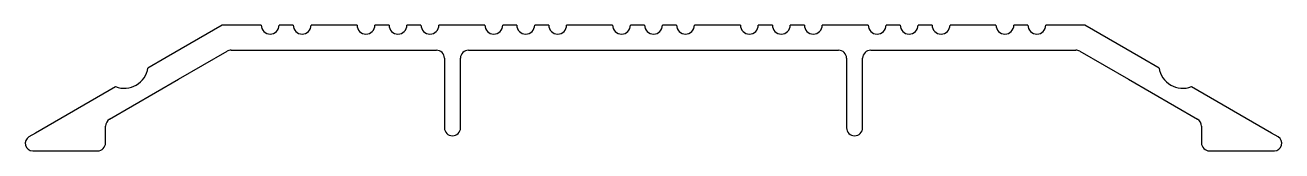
# Model space of a CAD drawing. Extents: x -59 to 66, y 10 to 22.
import ezdxf

# ---------------------------------------------------------------- set-up
doc = ezdxf.new("R2010")
doc.units = 0
doc.layers.get('0').update_dxf_attribs({"linetype": 'CONTINUOUS'})

msp = doc.modelspace()

# ---------------------------------------------------------------- linework, layer by layer
for p, q in [((-38.95, 22.34), (-44.54, 19.11)), ((-38.25, 22.34), (-38.95, 22.34)), ((-36.47, 22.34), (-38.25, 22.34)), ((-35.07, 22.34), (-36.47, 22.34)), ((-31.89, 22.34), (-33.29, 22.34)), ((-25.54, 22.34), (-30.11, 22.34)), ((-22.36, 22.34), (-23.76, 22.34)), ((-19.18, 22.34), (-20.58, 22.34)), ((-12.83, 22.34), (-17.4, 22.34)), ((-9.65, 22.34), (-11.05, 22.34)), ((-6.47, 22.34), (-7.87, 22.34)), ((-0.12, 22.34), (-4.69, 22.34)), ((3.06, 22.34), (1.66, 22.34)), ((6.24, 22.34), (4.84, 22.34)), ((12.59, 22.34), (8.02, 22.34)), ((15.77, 22.34), (14.37, 22.34)), ((18.95, 22.34), (17.55, 22.34)), ((25.3, 22.34), (20.73, 22.34)), ((28.48, 22.34), (27.08, 22.34)), ((31.66, 22.34), (30.26, 22.34)), ((38.01, 22.34), (33.44, 22.34)), ((41.19, 22.34), (39.79, 22.34)), ((44.37, 22.34), (42.97, 22.34)), ((46.15, 22.34), (44.37, 22.34)), ((46.85, 22.34), (46.15, 22.34)), ((52.43, 19.11), (46.85, 22.34)), ((-44.54, 19.11), (-46.34, 18.07)), ((-43.29, 16.96), (-38.47, 19.74)), ((-38.07, 19.85), (-17.65, 19.85)), ((-16.85, 19.05), (-16.85, 12.14)), ((-15.25, 12.14), (-15.25, 19.05)), ((-14.45, 19.85), (22.35, 19.85)), ((23.15, 19.05), (23.15, 12.14)), ((24.75, 12.14), (24.75, 19.05)), ((25.55, 19.85), (45.96, 19.85)), ((46.36, 19.74), (51.19, 16.96)), ((54.23, 18.07), (52.43, 19.11)), ((-50.15, 13), (-43.29, 16.96)), ((51.19, 16.96), (58.05, 13)), ((-49.55, 16.22), (-57.53, 11.61)), ((65.42, 11.61), (57.45, 16.22)), ((-57.53, 11.61), (-58.18, 11.24)), ((-50.55, 10.64), (-50.55, 12.3)), ((58.45, 12.3), (58.45, 10.64)), ((66.07, 11.24), (65.42, 11.61)), ((-57.8, 9.84), (-51.35, 9.84)), ((59.25, 9.84), (65.7, 9.84))]:
    msp.add_line(p, q)
for centre, radius, start, end in [((-34.18, 22.34), 0.89, 180, 0), ((-31, 22.34), 0.89, 180, 0), ((-24.65, 22.34), 0.89, 180, 0), ((-21.47, 22.34), 0.89, 180, 0), ((-18.29, 22.34), 0.89, 180, 0), ((-11.94, 22.34), 0.89, 180, 0), ((-8.76, 22.34), 0.89, 180, 0), ((-5.58, 22.34), 0.89, 180, 0), ((0.77, 22.34), 0.89, 180, 0), ((3.95, 22.34), 0.89, 180, 270), ((3.95, 22.34), 0.89, 270, 360), ((7.13, 22.34), 0.89, 180, 0), ((13.48, 22.34), 0.89, 180, 0), ((16.66, 22.34), 0.89, 180, 0), ((19.84, 22.34), 0.89, 180, 0), ((26.19, 22.34), 0.89, 180, 0), ((29.37, 22.34), 0.89, 180, 0), ((32.55, 22.34), 0.89, 180, 0), ((38.9, 22.34), 0.89, 180, 0), ((42.08, 22.34), 0.89, 180, 0), ((-38.07, 19.05), 0.8, 90, 120), ((-17.65, 19.05), 0.8, 360, 90), ((-14.45, 19.05), 0.8, 90, 180), ((22.35, 19.05), 0.8, 0, 90), ((25.55, 19.05), 0.8, 90, 180), ((45.96, 19.05), 0.8, 60, 90), ((-48.69, 18.44), 2.38, 248.7593, 351.2407), ((56.58, 18.44), 2.38, 188.7593, 291.2407), ((-49.75, 12.3), 0.8, 120, 180), ((57.65, 12.3), 0.8, 0, 60), ((-16.05, 12.14), 0.8, 180, 0), ((23.95, 12.14), 0.8, 180, 0), ((-57.8, 10.59), 0.75, 120, 270), ((-51.35, 10.64), 0.8, 270, 360), ((59.25, 10.64), 0.8, 180, 270), ((65.7, 10.59), 0.75, 270, 60)]:
    msp.add_arc(centre, radius, start, end)

doc.saveas('drawing.dxf')
